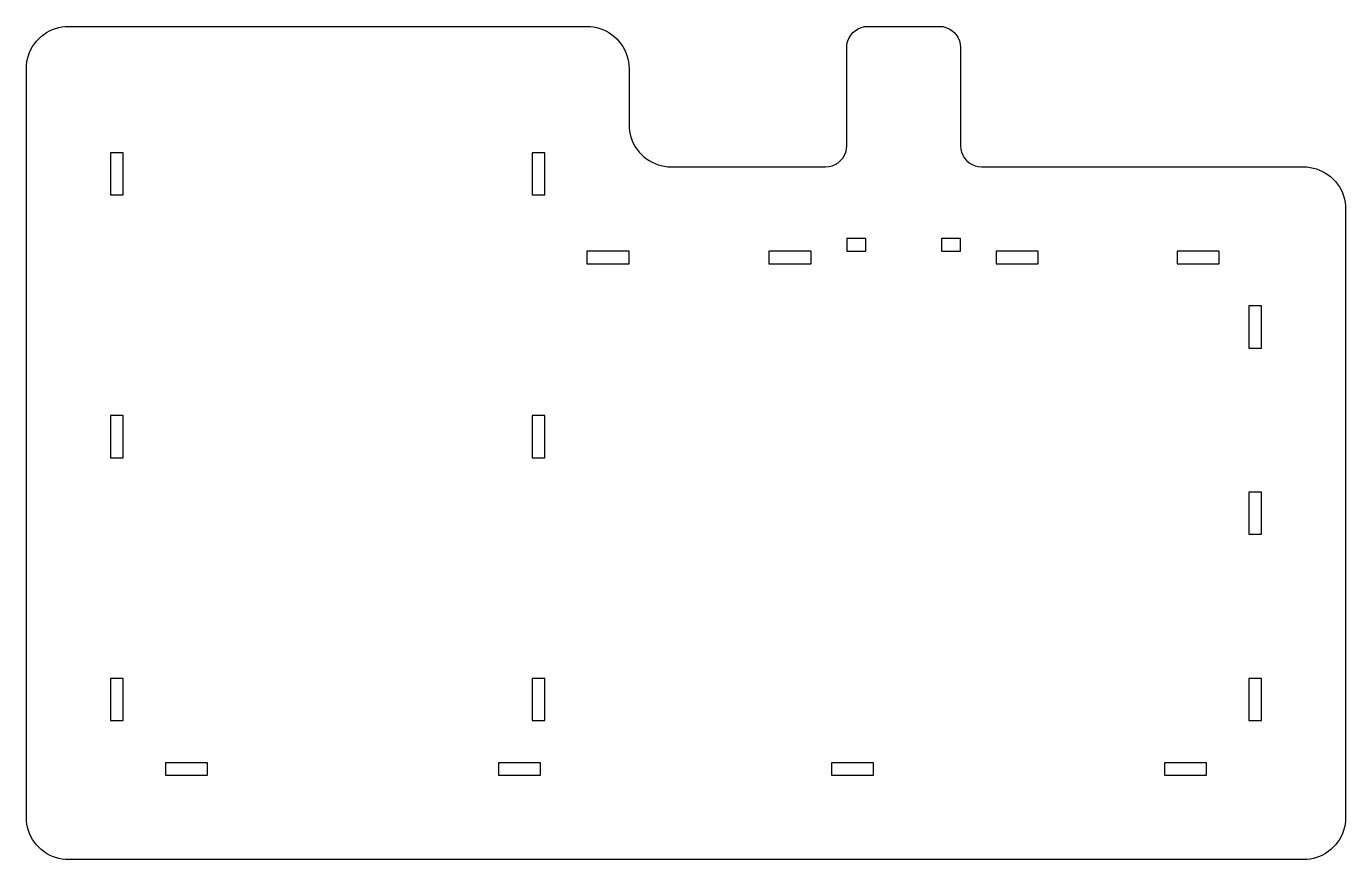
# Model space of a CAD drawing. Extents: x 17 to 330, y 27 to 225.
import ezdxf

# ---------------------------------------------------------------- set-up
doc = ezdxf.new("R2010")
doc.units = 0
doc.layers.add('HOLE', color=1, linetype='CONTINUOUS')
doc.layers.add('LAYER_1', color=18, linetype='CONTINUOUS')

msp = doc.modelspace()

# ---------------------------------------------------------------- linework, layer by layer
at = {"layer": 'HOLE'}
for points in [[(36.53, 184.67), (39.53, 184.67), (39.53, 194.67), (36.53, 194.67)], [(136.58, 194.67), (136.58, 184.67), (139.58, 184.67), (139.58, 194.67)], [(215.8, 174.35), (211.26, 174.35), (211.26, 171.35), (215.8, 171.35)], [(238.28, 171.35), (238.28, 174.35), (233.75, 174.35), (233.75, 171.35)], [(149.58, 168.35), (159.59, 168.35), (159.59, 171.35), (149.58, 171.35)], [(192.79, 168.35), (202.79, 168.35), (202.79, 171.35), (192.79, 171.35)], [(246.75, 171.35), (246.75, 168.35), (256.75, 168.35), (256.75, 171.35)], [(299.7, 171.35), (289.7, 171.35), (289.7, 168.35), (299.7, 168.35)], [(306.7, 158.34), (306.7, 148.34), (309.7, 148.34), (309.7, 158.34)], [(36.53, 132.32), (36.53, 122.31), (39.53, 122.31), (39.53, 132.32)], [(139.58, 122.31), (139.58, 132.32), (136.58, 132.32), (136.58, 122.31)], [(306.7, 114.15), (306.7, 104.15), (309.7, 104.15), (309.7, 114.15)], [(39.53, 59.96), (39.53, 69.96), (36.53, 69.96), (36.53, 59.96)], [(136.58, 69.96), (136.58, 59.96), (139.58, 59.96), (139.58, 69.96)], [(306.7, 69.96), (306.7, 59.96), (309.7, 59.96), (309.7, 69.96)], [(59.53, 46.95), (59.53, 49.95), (49.53, 49.95), (49.53, 46.95)], [(138.59, 49.95), (128.59, 49.95), (128.59, 46.95), (138.59, 46.95)], [(207.64, 49.95), (207.64, 46.95), (217.64, 46.95), (217.64, 49.95)], [(296.7, 46.95), (296.7, 49.95), (286.69, 49.95), (286.69, 46.95)]]:
    msp.add_lwpolyline(points, close=True, dxfattribs=at)
at = {"layer": 'LAYER_1'}
msp.add_lwpolyline([(211.32, 220.46), (211.51, 221.22), (211.81, 221.95), (212.22, 222.62), (212.73, 223.21), (213.32, 223.72), (213.99, 224.13), (214.72, 224.43), (215.48, 224.62), (216.26, 224.68), (233.28, 224.68), (234.06, 224.62), (234.82, 224.43), (235.55, 224.13), (236.22, 223.72), (236.81, 223.21), (237.32, 222.62), (237.73, 221.95), (238.03, 221.22), (238.22, 220.46), (238.28, 219.68), (238.28, 196.35), (238.34, 195.57), (238.52, 194.81), (238.82, 194.08), (239.23, 193.41), (239.74, 192.82), (240.34, 192.31), (241.01, 191.9), (241.73, 191.6), (242.5, 191.41), (243.28, 191.35), (319.7, 191.35), (320.49, 191.32), (321.27, 191.23), (322.04, 191.07), (322.79, 190.86), (323.53, 190.59), (324.24, 190.26), (324.93, 189.88), (325.58, 189.44), (326.2, 188.95), (326.77, 188.42), (327.31, 187.84), (327.79, 187.23), (328.23, 186.58), (328.61, 185.89), (328.94, 185.18), (329.21, 184.44), (329.43, 183.68), (329.58, 182.91), (329.67, 182.13), (329.7, 181.35), (329.7, 36.95), (329.67, 36.17), (329.58, 35.39), (329.43, 34.62), (329.21, 33.86), (328.94, 33.12), (328.61, 32.41), (328.23, 31.73), (327.79, 31.07), (327.31, 30.46), (326.77, 29.88), (326.2, 29.35), (325.58, 28.86), (324.93, 28.42), (324.24, 28.04), (323.53, 27.71), (322.79, 27.44), (322.04, 27.23), (321.27, 27.07), (320.49, 26.98), (319.7, 26.95), (26.53, 26.95), (25.74, 26.98), (24.96, 27.07), (24.19, 27.23), (23.44, 27.44), (22.7, 27.71), (21.99, 28.04), (21.3, 28.42), (20.65, 28.86), (20.03, 29.35), (19.45, 29.88), (18.92, 30.46), (18.43, 31.07), (18, 31.73), (17.61, 32.41), (17.29, 33.12), (17.01, 33.86), (16.8, 34.62), (16.65, 35.39), (16.56, 36.17), (16.52, 36.95), (16.52, 214.68), (16.56, 215.46), (16.65, 216.24), (16.8, 217.01), (17.01, 217.77), (17.29, 218.5), (17.61, 219.22), (18, 219.9), (18.43, 220.56), (18.92, 221.17), (19.45, 221.75), (20.03, 222.28), (20.65, 222.77), (21.3, 223.2), (21.99, 223.59), (22.7, 223.92), (23.44, 224.19), (24.19, 224.4), (24.96, 224.56), (25.74, 224.65), (26.53, 224.68), (149.58, 224.68), (150.37, 224.65), (151.15, 224.56), (151.92, 224.4), (152.67, 224.19), (153.41, 223.92), (154.12, 223.59), (154.81, 223.2), (155.46, 222.77), (156.08, 222.28), (156.66, 221.75), (157.19, 221.17), (157.68, 220.56), (158.11, 219.9), (158.5, 219.22), (158.82, 218.5), (159.1, 217.77), (159.31, 217.01), (159.46, 216.24), (159.56, 215.46), (159.59, 214.68), (159.59, 201.35), (159.62, 200.57), (159.71, 199.79), (159.86, 199.02), (160.08, 198.26), (160.35, 197.53), (160.68, 196.81), (161.06, 196.13), (161.5, 195.47), (161.98, 194.86), (162.52, 194.28), (163.09, 193.75), (163.71, 193.26), (164.36, 192.83), (165.05, 192.44), (165.76, 192.11), (166.5, 191.84), (167.25, 191.63), (168.02, 191.47), (168.8, 191.38), (169.59, 191.35), (206.26, 191.35), (207.04, 191.41), (207.81, 191.6), (208.53, 191.9), (209.2, 192.31), (209.8, 192.82), (210.31, 193.41), (210.72, 194.08), (211.02, 194.81), (211.2, 195.57), (211.26, 196.35), (211.26, 219.68)], close=True, dxfattribs=at)

doc.saveas('drawing.dxf')
